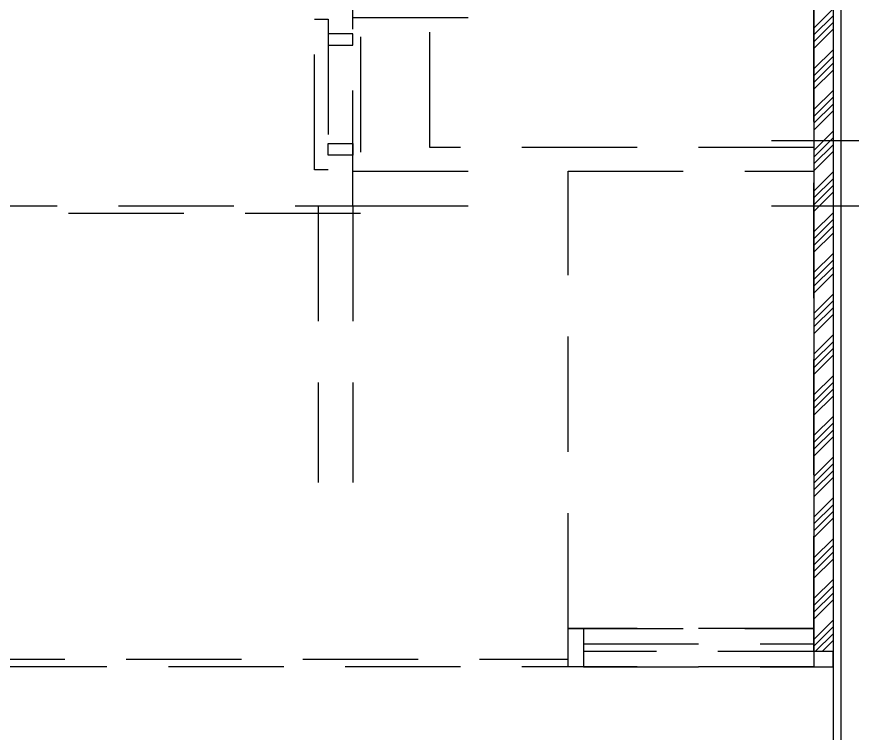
# Model space of a CAD drawing. Header units: millimetres. Extents: x 7294529 to 7346664, y 234399 to 276449.
# Drawn here: x 7314727 to 7315814, y 250018 to 250951 of the extents above; entities that cross this region are included whole.
import ezdxf
from ezdxf.xclip import XClip

# ---------------------------------------------------------------- set-up
doc = ezdxf.new("R2010")
doc.units = ezdxf.units.MM
doc.header["$LTSCALE"] = 100
doc.header["$XCLIPFRAME"] = 2
doc.linetypes.add('U-59C-EX$0$CEN', pattern=[62, 60, -1, 0, -1])
doc.linetypes.add('U-59C-EX$0$HID', pattern=[2.3, 1.5, -0.8])
for name, color, linetype in [('BP', 7, 'Continuous'), ('U-59C-EX$0$CEN', 1, 'U-59C-EX$0$CEN'), ('U-59C-EX$0$CON', 2, 'Continuous'), ('U-59C-EX$0$FUR_미설치가구', 8, 'U-59C-EX$0$HID')]:
    doc.layers.add(name, color=color, linetype=linetype)
doc.layers.add('U-59C-EX$0$MC', color=152, linetype='Continuous', plot=False)

# ---------------------------------------------------------------- blocks, each defined once
blk = doc.blocks.new('U-59C-EX$0$59C_주방가구_1')
at = {"layer": 'U-59C-EX$0$FUR_미설치가구', "linetype": 'U-59C-EX$0$HID'}
h = blk.add_hatch(dxfattribs=at)
h.set_pattern_fill('ANSI34', color=256, scale=50, angle=180)
h.set_pattern_definition([(225, (-131053.915, -376129.36), (26.5165043, -26.5165043), []), (225, (-131062.754, -376129.36), (26.5165043, -26.5165043), []), (225, (-131071.593, -376129.36), (26.5165043, -26.5165043), []), (225, (-131080.432, -376129.36), (26.5165043, -26.5165043), [])])
h.paths.add_polyline_path([(-25, -2180), (-25, -25), (-3175, -25), (-3175, -500), (-3200, -500), (-3200, 0), (0, 0), (0, -2180)])
for p, q in [((-625, -1355), (-415, -1355)), ((-625, -1355), (-425, -1355)), ((-625, -1555), (-415, -1555)), ((-625, -1555), (-425, -1555)), ((-670, -1600), (-670, -1960)), ((-625, -1600), (-415, -1600)), ((-625, -1600), (-625, -1960)), ((-345, -2150, 0), (-25, -2150, 0)), ((-325, -2170, 0), (-25, -2170, 0))]:
    blk.add_line(p, q, dxfattribs=at)
for points in [[(-25, -2180), (-25, -25), (-3175, -25), (-3175, -700), (-3200, -700), (-3200, 0), (0, 0), (0, -2180)], [(-3175, -700), (-3175, -25), (-25, -25), (-25, -2200), (-2080, -2200), (-2080, -1600), (-625, -1600), (-625, -700)], [(-525, -625.9), (-25, -625.9), (-25, -1523.9), (-525, -1523.9)], [(-25, -1555), (-25, -2150), (-345, -2150), (-345, -1555)], [(-345, -2150), (-325, -2150), (-325, -2200), (-345, -2200)]]:
    blk.add_lwpolyline(points, close=True, dxfattribs=at)
blk.add_lwpolyline([(-3175, -690), (-615, -690), (-615, -1610), (-2070, -1610), (-2070, -2190), (-345, -2190)], dxfattribs=at)
at = {"layer": 'U-59C-EX$0$FUR_미설치가구', "linetype": 'U-59C-EX$0$HID', "elevation": 0}
for points in [[(-657, -1357), (-657, -1553), (-675, -1553), (-675, -1357)], [(-657, -1376), (-657, -1391), (-625, -1391), (-625, -1376)], [(-657, -1534), (-657, -1519), (-625, -1519), (-625, -1534)]]:
    blk.add_lwpolyline(points, close=True, dxfattribs=at)
blk.add_lwpolyline([(-325, -2200), (0, -2200), (0, -2180), (-325, -2180), (-325, -2200)], dxfattribs=at)
blk = doc.blocks.new('U-59C-EX')
at = {"layer": 'U-59C-EX$0$CEN'}
blk.add_line((9435, -220), (10400, -220), dxfattribs=at)
at = {"layer": 'U-59C-EX$0$CON'}
blk.add_line((9525, 385), (9525, -1845), dxfattribs=at)
at = {"layer": 'U-59C-EX$0$MC'}
for p, q in [((9515, 2175), (9515, -2055)), ((9435, -305), (10400, -305))]:
    blk.add_line(p, q, dxfattribs=at)
blk.add_blockref('U-59C-EX$0$59C_주방가구_1', (9515, 1295))

msp = doc.modelspace()

# ---------------------------------------------------------------- block references
at = {"layer": 'BP'}
ref = msp.add_blockref('U-59C-EX', (7306274.4, 251009.4), dxfattribs=at)
XClip(ref).set_block_clipping_path([(12590, -7184.9999999999), (0, -7184.9999999999), (0, 300.0000000002), (4055.0000000028, 300.0000000099), (4055.0000000028, 1674.9999999992), (4320, 1674.9999999992), (4820, 2135.0000000001), (12590.0000000009, 2135.0000000001)])

doc.saveas('drawing.dxf')
